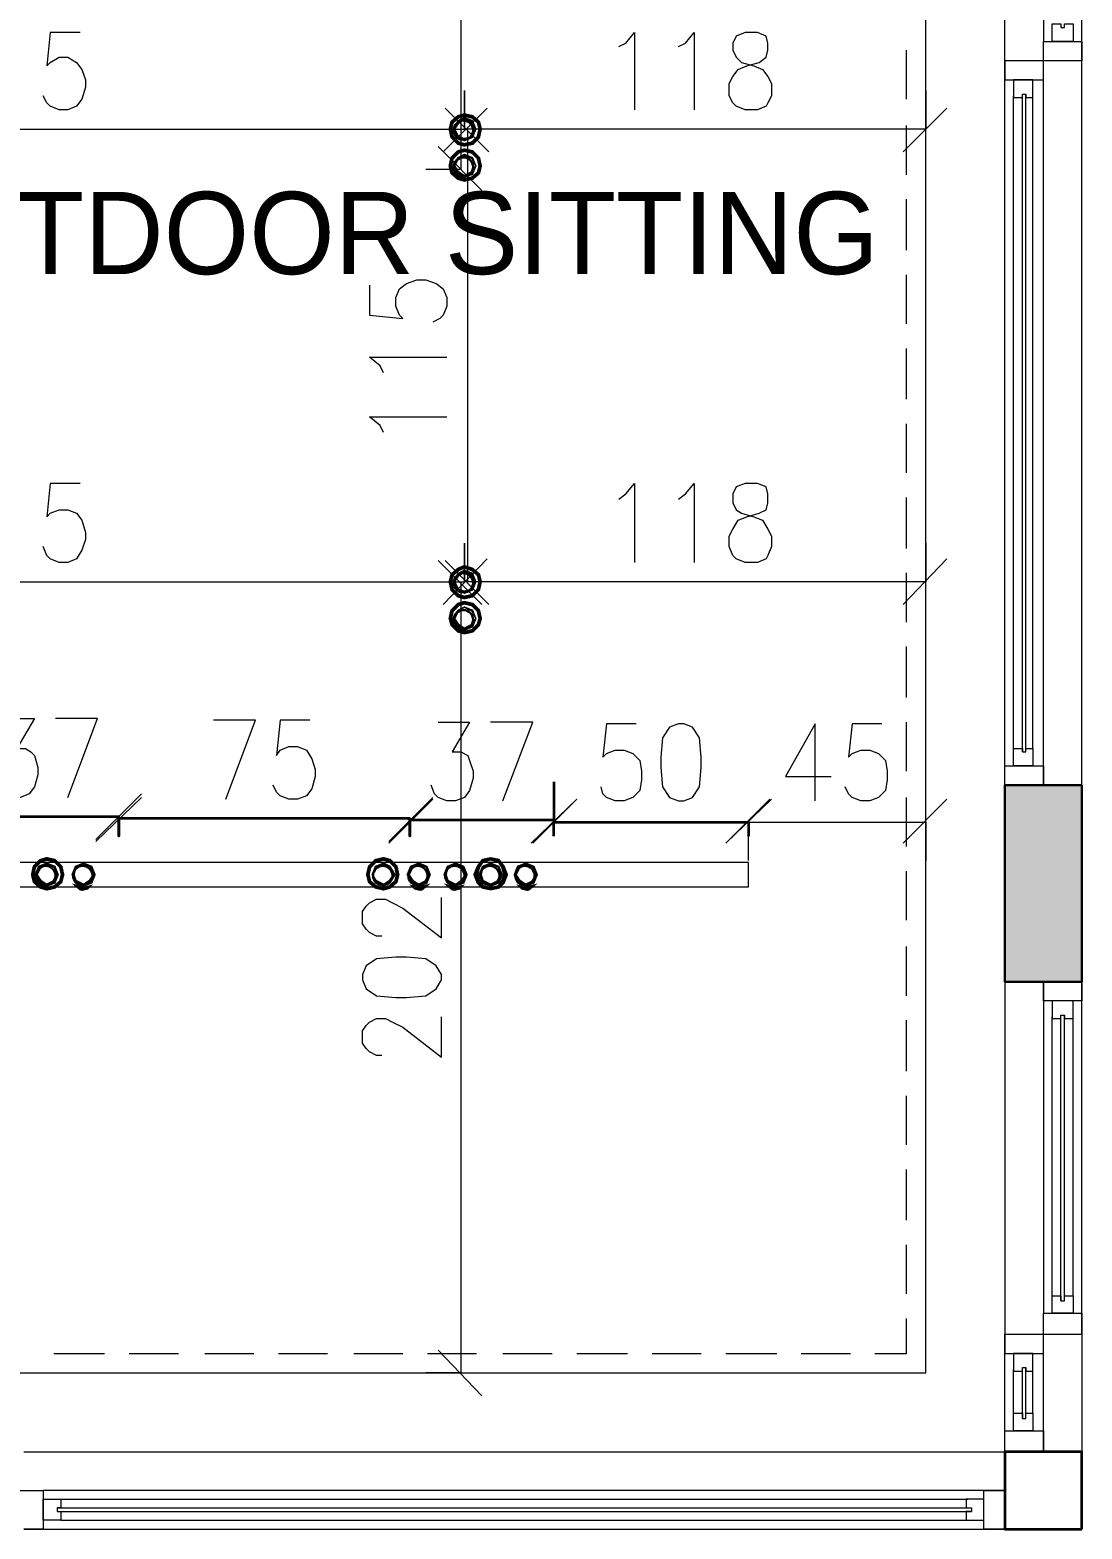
# Model space of a CAD drawing. Header units: millimetres. Extents: x 0 to 18511, y 19 to 17554.
# Drawn here: x 14895 to 17580, y 19 to 3846 of the extents above; entities that cross this region are included whole.
import ezdxf

# ---------------------------------------------------------------- set-up
doc = ezdxf.new("R2010")
doc.units = ezdxf.units.MM
for name, color, linetype in [('PDF_A-COLUMN', 7, 'Continuous'), ('PDF_A-DIM-INT', 7, 'Continuous'), ('PDF_A-Wall', 7, 'Continuous'), ('PDF_c-ceiling', 7, 'Continuous'), ('PDF_DIM', 7, 'Continuous'), ('PDF_magnetic light', 7, 'Continuous'), ('PDF_WA LL', 7, 'Continuous'), ('PDF_文字', 7, 'Continuous')]:
    doc.layers.add(name, color=color, linetype=linetype)
for name, color, linetype, true_color in [('PDF_A-COLUMN_HATCH', 8, 'Continuous', 0x767676), ('PDF_A-GLAZING', 151, 'Continuous', 0x7fbfff), ('PDF_A-LIGHTING', 133, 'Continuous', 0x6edddd), ('PDF_celing doted', 30, 'Continuous', 0xff7f00)]:
    doc.layers.add(name, color=color, linetype=linetype, true_color=true_color)
doc.styles.add('PDF Century Gothic', font='GOTHIC.TTF')

msp = doc.modelspace()

# ---------------------------------------------------------------- linework, layer by layer
at = {"layer": 'PDF_A-COLUMN', "lineweight": 30}
msp.add_lwpolyline([(17579.6, 1918), (17382.6, 1918), (17382.6, 1416.5), (17579.6, 1416.5)], close=True, dxfattribs=at)
msp.add_lwpolyline([(17579.6, 1918), (17382.6, 1918), (17382.6, 1416.5), (17579.6, 1416.5)], close=True, dxfattribs=at)
at = {"layer": 'PDF_A-COLUMN_HATCH', "transparency": 33554559}
for points in [[(17579.6, 1918), (17382.6, 1918), (17579.6, 1416.5)], [(17382.6, 1918), (17579.6, 1416.5), (17382.6, 1416.5)]]:
    msp.add_solid(points, dxfattribs=at)
at = {"layer": 'PDF_A-DIM-INT', "lineweight": 20}
for points in [[(16061.7, 3646.4), (15949.7, 3534.4)], [(16061.7, 2495.6), (15949.7, 2379.2)]]:
    msp.add_lwpolyline(points, close=True, dxfattribs=at)
for points in [[(16066.2, 3534.4), (15954.2, 3646.4)], [(17122.9, 3534.4), (17234.9, 3646.4)], [(15936.3, 3547.9), (16048.3, 3435.9)], [(16048.3, 2379.2), (15936.3, 2491.1)], [(15954.2, 2491.1), (16066.2, 2379.2)], [(17122.9, 2379.2), (17234.9, 2495.6)], [(15063.2, 1779.2), (15179.6, 1895.6)], [(15179.6, 1886.6), (15063.2, 1774.7)], [(15810.9, 1774.7), (15922.9, 1886.6)], [(15922.9, 1882.2), (15810.9, 1770.2)], [(16178.1, 1770.2), (16290.1, 1882.2), (16173.6, 1770.2)], [(16782.6, 1882.2), (16670.7, 1770.2), (16787.1, 1882.2)], [(17122.9, 1770.2), (17234.9, 1882.2)], [(15936.3, 476.1), (16048.3, 359.7)]]:
    msp.add_lwpolyline(points, dxfattribs=at)
at = {"layer": 'PDF_A-GLAZING', "lineweight": 0}
for points in [[(17382.6, 1918), (17382.6, 1967.2), (17481.1, 1967.2), (17481.1, 1918), (17481.1, 1967.2), (17481.1, 3718), (17481.1, 3767.3), (17481.1, 3816.5), (17579.6, 3816.5), (17579.6, 3767.3), (17579.6, 3816.5), (17579.6, 5567.3), (17579.6, 5616.6), (17579.6, 5567.3), (17481.1, 5567.3), (17481.1, 5616.6), (17481.1, 3816.5)], [(17579.6, 1918), (17579.6, 3767.3), (17382.6, 3767.3), (17382.6, 5616.6)], [(17382.6, 1967.2), (17382.6, 3767.3), (17382.6, 3718), (17481.1, 3718), (17481.1, 3767.3)], [(17405, 2012), (17405, 3677.7)], [(17427.4, 2003.1), (17427.4, 3682.2)], [(17436.4, 2003.1), (17436.4, 3682.2)], [(17454.3, 2012), (17454.3, 3673.3)], [(14879.6, 216.4), (17382.6, 216.4), (17382.6, 270.2), (17481.1, 270.2), (17481.1, 216.4), (17481.1, 270.2), (17481.1, 467.2), (17481.1, 516.4), (17481.1, 570.2), (17579.6, 570.2), (17579.6, 516.4), (17579.6, 570.2), (17579.6, 1367.2), (17579.6, 1416.5), (17579.6, 1367.2), (17481.1, 1367.2), (17481.1, 1416.5), (17481.1, 570.2)], [(17382.6, 1416.5), (17382.6, 516.4), (17579.6, 516.4), (17579.6, 216.4)], [(17503.5, 615), (17503.5, 1326.9)], [(17525.9, 601.5), (17525.9, 1331.4)], [(17534.9, 601.5), (17534.9, 1331.4)], [(17557.3, 615), (17557.3, 1322.4)], [(17382.6, 270.2), (17382.6, 516.4), (17382.6, 467.2), (17481.1, 467.2), (17481.1, 516.4)], [(17405, 314.9), (17405, 426.9)], [(17427.4, 301.5), (17427.4, 431.4)], [(17436.4, 301.5), (17436.4, 431.4)], [(17454.3, 314.9), (17454.3, 422.4)], [(12381, 216.4), (12430.2, 216.4), (12430.2, 117.9), (12381, 117.9), (12430.2, 117.9), (14830.3, 117.9), (14879.6, 117.9), (14928.8, 117.9), (14928.8, 19.4), (14879.6, 19.4), (14928.8, 19.4), (17328.9, 19.4), (17382.6, 19.4), (17328.9, 19.4), (17328.9, 117.9), (17382.6, 117.9), (14928.8, 117.9)], [(14973.6, 95.5), (17288.6, 95.5)], [(14964.6, 73.1), (17297.5, 73.1)], [(14964.6, 64.2), (17297.5, 64.2)], [(14973.6, 41.8), (17284.1, 41.8)]]:
    msp.add_lwpolyline(points, dxfattribs=at)
for points in [[(17503.5, 3816.5), (17503.5, 3861.3), (17525.9, 3861.3), (17525.9, 3852.4), (17534.9, 3852.4), (17534.9, 3861.3), (17557.3, 3861.3), (17557.3, 3816.5)], [(17405, 3718), (17405, 3673.3), (17427.4, 3673.3), (17427.4, 3682.2), (17436.4, 3682.2), (17436.4, 3673.3), (17454.3, 3673.3), (17454.3, 3718)], [(17405, 1967.2), (17405, 2012), (17427.4, 2012), (17427.4, 2003.1), (17436.4, 2003.1), (17436.4, 2012), (17454.3, 2012), (17454.3, 1967.2)], [(17503.5, 1367.2), (17503.5, 1322.4), (17525.9, 1322.4), (17525.9, 1331.4), (17534.9, 1331.4), (17534.9, 1322.4), (17557.3, 1322.4), (17557.3, 1367.2)], [(17503.5, 570.2), (17503.5, 615), (17525.9, 615), (17525.9, 601.5), (17534.9, 601.5), (17534.9, 615), (17557.3, 615), (17557.3, 570.2)], [(17405, 467.2), (17405, 422.4), (17427.4, 422.4), (17427.4, 431.4), (17436.4, 431.4), (17436.4, 422.4), (17454.3, 422.4), (17454.3, 467.2)], [(17405, 270.2), (17405, 314.9), (17427.4, 314.9), (17427.4, 301.5), (17436.4, 301.5), (17436.4, 314.9), (17454.3, 314.9), (17454.3, 270.2)], [(14928.8, 95.5), (14973.6, 95.5), (14973.6, 73.1), (14964.6, 73.1), (14964.6, 64.2), (14973.6, 64.2), (14973.6, 41.8), (14928.8, 41.8)], [(17328.9, 95.5), (17284.1, 95.5), (17284.1, 73.1), (17297.5, 73.1), (17297.5, 64.2), (17284.1, 64.2), (17284.1, 41.8), (17328.9, 41.8)]]:
    msp.add_lwpolyline(points, close=True, dxfattribs=at)
at = {"layer": 'PDF_A-LIGHTING', "lineweight": 0, "const_width": 9.5}
for points in [[(16039.3, 3572.5), (16043.8, 3592.7), (16039.3, 3610.6), (16023.6, 3624), (16003.5, 3628.5), (15987.8, 3624), (15972.1, 3610.6), (15967.7, 3592.7), (15972.1, 3572.5), (15987.8, 3556.8), (16003.5, 3552.4), (16023.6, 3556.8)], [(16039.3, 3480.7), (16043.8, 3498.6), (16039.3, 3518.8), (16023.6, 3534.4), (16003.5, 3538.9), (15987.8, 3534.4), (15972.1, 3518.8), (15967.7, 3498.6), (15972.1, 3480.7), (15987.8, 3467.3), (16003.5, 3462.8), (16023.6, 3467.3)], [(16039.3, 2455.3), (16043.8, 2437.4), (16039.3, 2417.2), (16023.6, 2401.6), (16003.5, 2397.1), (15987.8, 2401.6), (15972.1, 2417.2), (15967.7, 2437.4), (15972.1, 2455.3), (15987.8, 2468.7), (16003.5, 2475.5), (16023.6, 2468.7)], [(16039.3, 2363.5), (16043.8, 2343.4), (16039.3, 2327.7), (16023.6, 2312), (16003.5, 2307.5), (15987.8, 2312), (15972.1, 2327.7), (15967.7, 2343.4), (15972.1, 2363.5), (15987.8, 2379.2), (16003.5, 2383.7), (16023.6, 2379.2)], [(14922.1, 1658.3), (14937.8, 1653.8), (14957.9, 1658.3), (14973.6, 1671.7), (14978.1, 1689.6), (14973.6, 1709.8), (14957.9, 1725.4), (14937.8, 1729.9), (14922.1, 1725.4), (14906.4, 1709.8), (14902, 1689.6), (14906.4, 1671.7)], [(15777.4, 1658.3), (15797.5, 1653.8), (15813.2, 1658.3), (15828.8, 1671.7), (15833.3, 1689.6), (15828.8, 1709.8), (15813.2, 1725.4), (15797.5, 1729.9), (15777.4, 1725.4), (15761.7, 1709.8), (15757.2, 1689.6), (15761.7, 1671.7)]]:
    msp.add_lwpolyline(points, close=True, dxfattribs=at)
at = {"layer": 'PDF_A-LIGHTING', "lineweight": 0}
for points in [[(15011.7, 1658.3, 12.7, 12.7, 0), (15031.8, 1653.8, 9.5, 9.5, 0), (15049.7, 1658.3, 0, 0, 0), (15063.2, 1671.7, 0, 0, 0), (15067.6, 1689.6, 0, 0, 0), (15063.2, 1709.8, 0, 0, 0), (15049.7, 1725.4, 0, 0, 0), (15031.8, 1729.9, 0, 0, 0), (15011.7, 1725.4, 0, 0, 0), (14996, 1709.8, 0, 0, 0), (14991.5, 1689.6, 0, 0, 0), (14996, 1671.7, 0, 0, 0)], [(15869.1, 1658.3, 9.5, 9.5, 0), (15887.1, 1653.8, 12.7, 12.7, 0), (15907.2, 1658.3, 0, 0, 0), (15922.9, 1671.7, 0, 0, 0), (15927.4, 1689.6, 0, 0, 0), (15922.9, 1709.8, 0, 0, 0), (15907.2, 1725.4, 0, 0, 0), (15887.1, 1729.9, 0, 0, 0), (15869.1, 1725.4, 0, 0, 0), (15855.7, 1709.8, 0, 0, 0), (15849, 1689.6, 0, 0, 0), (15855.7, 1671.7, 0, 0, 0)], [(15960.9, 1658.3, 12.7, 12.7, 0), (15981.1, 1653.8, 9.5, 9.5, 0), (15999, 1658.3, 0, 0, 0), (16012.4, 1671.7, 0, 0, 0), (16016.9, 1689.6, 0, 0, 0), (16012.4, 1709.8, 0, 0, 0), (15999, 1725.4, 0, 0, 0), (15981.1, 1729.9, 0, 0, 0), (15960.9, 1725.4, 0, 0, 0), (15945.3, 1709.8, 0, 0, 0), (15940.8, 1689.6, 0, 0, 0), (15945.3, 1671.7, 0, 0, 0)], [(16142.3, 1658.3, 9.5, 9.5, 0), (16160.2, 1653.8, 12.7, 12.7, 0), (16180.3, 1658.3, 0, 0, 0), (16196, 1671.7, 0, 0, 0), (16200.5, 1689.6, 0, 0, 0), (16196, 1709.8, 0, 0, 0), (16180.3, 1725.4, 0, 0, 0), (16160.2, 1729.9, 0, 0, 0), (16142.3, 1725.4, 0, 0, 0), (16128.9, 1709.8, 0, 0, 0), (16124.4, 1689.6, 0, 0, 0), (16128.9, 1671.7, 0, 0, 0)]]:
    msp.add_lwpolyline(points, format="xyseb", close=True, dxfattribs=at)
at = {"layer": 'PDF_A-LIGHTING', "lineweight": 30}
for centre in [(16001.1, 3589.8), (16001.1, 3495.8), (16001.1, 2434.5), (16001.1, 2340.5), (14935.5, 1687.4), (15029.6, 1687.4), (15795.3, 1687.4), (15884.8, 1687.4), (15978.9, 1687.4), (16068.4, 1687.4), (16158, 1687.4)]:
    msp.add_circle(centre, 24.6, dxfattribs=at)
at = {"layer": 'PDF_A-LIGHTING', "transparency": 33554559}
for points in [[(15985.6, 3615), (15990, 3606.1), (15972.1, 3592.7)], [(15990, 3606.1), (15972.1, 3592.7), (15981.1, 3592.7)], [(16003.5, 3624), (16003.5, 3615), (15985.6, 3615)], [(16003.5, 3615), (15985.6, 3615), (15990, 3606.1)], [(16025.9, 3615), (16021.4, 3606.1), (16003.5, 3624)], [(16021.4, 3606.1), (16003.5, 3624), (16003.5, 3615)], [(16030.3, 3592.7), (16025.9, 3615), (16021.4, 3606.1)], [(16034.8, 3592.7), (16030.3, 3592.7), (16025.9, 3615)], [(15972.1, 3592.7), (15981.1, 3592.7), (15985.6, 3570.3)], [(15981.1, 3592.7), (15985.6, 3570.3), (15990, 3574.7)], [(15985.6, 3570.3), (15990, 3574.7), (16003.5, 3561.3)], [(15990, 3574.7), (16003.5, 3561.3), (16003.5, 3570.3)], [(16003.5, 3570.3), (16025.9, 3570.3), (16021.4, 3574.7)], [(16003.5, 3561.3), (16003.5, 3570.3), (16025.9, 3570.3)], [(16025.9, 3570.3), (16021.4, 3574.7), (16034.8, 3592.7)], [(16021.4, 3574.7), (16034.8, 3592.7), (16030.3, 3592.7)], [(15985.6, 3521), (15990, 3516.5), (15972.1, 3498.6)], [(16003.5, 3530), (16003.5, 3521), (15985.6, 3521)], [(16003.5, 3521), (15985.6, 3521), (15990, 3516.5)], [(16025.9, 3521), (16021.4, 3516.5), (16003.5, 3530)], [(16021.4, 3516.5), (16003.5, 3530), (16003.5, 3521)], [(16030.3, 3498.6), (16025.9, 3521), (16021.4, 3516.5)], [(16034.8, 3498.6), (16030.3, 3498.6), (16025.9, 3521)], [(15990, 3516.5), (15972.1, 3498.6), (15981.1, 3498.6)], [(15972.1, 3498.6), (15981.1, 3498.6), (15985.6, 3476.2)], [(15981.1, 3498.6), (15985.6, 3476.2), (15990, 3485.2)], [(15985.6, 3476.2), (15990, 3485.2), (16003.5, 3467.3)], [(15990, 3485.2), (16003.5, 3467.3), (16003.5, 3476.2)], [(16003.5, 3476.2), (16025.9, 3476.2), (16021.4, 3485.2)], [(16025.9, 3476.2), (16021.4, 3485.2), (16034.8, 3498.6)], [(16021.4, 3485.2), (16034.8, 3498.6), (16030.3, 3498.6)], [(16003.5, 3467.3), (16003.5, 3476.2), (16025.9, 3476.2)], [(15972.1, 2437.4), (15981.1, 2437.4), (15985.6, 2459.8)], [(15981.1, 2437.4), (15985.6, 2459.8), (15990, 2450.8)], [(15985.6, 2459.8), (15990, 2450.8), (16003.5, 2468.7)], [(15990, 2450.8), (16003.5, 2468.7), (16003.5, 2459.8)], [(16003.5, 2468.7), (16003.5, 2459.8), (16025.9, 2459.8)], [(16003.5, 2459.8), (16025.9, 2459.8), (16021.4, 2450.8)], [(16025.9, 2459.8), (16021.4, 2450.8), (16034.8, 2437.4)], [(16021.4, 2450.8), (16034.8, 2437.4), (16030.3, 2437.4)], [(15985.6, 2415), (15990, 2419.5), (15972.1, 2437.4)], [(15990, 2419.5), (15972.1, 2437.4), (15981.1, 2437.4)], [(16003.5, 2415), (15985.6, 2415), (15990, 2419.5)], [(16003.5, 2406.1), (16003.5, 2415), (15985.6, 2415)], [(16025.9, 2415), (16021.4, 2419.5), (16003.5, 2406.1)], [(16021.4, 2419.5), (16003.5, 2406.1), (16003.5, 2415)], [(16030.3, 2437.4), (16025.9, 2415), (16021.4, 2419.5)], [(16034.8, 2437.4), (16030.3, 2437.4), (16025.9, 2415)], [(15985.6, 2365.8), (15990, 2361.3), (16003.5, 2374.7)], [(15990, 2361.3), (16003.5, 2374.7), (16003.5, 2370.2)], [(16003.5, 2374.7), (16003.5, 2370.2), (16025.9, 2365.8)], [(15972.1, 2343.4), (15981.1, 2343.4), (15985.6, 2365.8)], [(15985.6, 2321), (15990, 2329.9), (15972.1, 2343.4)], [(15990, 2329.9), (15972.1, 2343.4), (15981.1, 2343.4)], [(15981.1, 2343.4), (15985.6, 2365.8), (15990, 2361.3)], [(16003.5, 2370.2), (16025.9, 2365.8), (16021.4, 2361.3)], [(16025.9, 2365.8), (16021.4, 2361.3), (16034.8, 2343.4)], [(16021.4, 2361.3), (16034.8, 2343.4), (16030.3, 2343.4)], [(16030.3, 2343.4), (16025.9, 2321), (16021.4, 2329.9)], [(16034.8, 2343.4), (16030.3, 2343.4), (16025.9, 2321)], [(16003.5, 2321), (15985.6, 2321), (15990, 2329.9)], [(16003.5, 2312), (16003.5, 2321), (15985.6, 2321)], [(16025.9, 2321), (16021.4, 2329.9), (16003.5, 2312)], [(16021.4, 2329.9), (16003.5, 2312), (16003.5, 2321)], [(16048.3, 1729.9), (16052.7, 1721), (16034.8, 1712)], [(16070.6, 1734.4), (16070.6, 1725.4), (16048.3, 1729.9)], [(16070.6, 1725.4), (16048.3, 1729.9), (16052.7, 1721)], [(16093, 1729.9), (16088.6, 1721), (16070.6, 1734.4)], [(16088.6, 1721), (16070.6, 1734.4), (16070.6, 1725.4)], [(16097.5, 1707.5), (16093, 1729.9), (16088.6, 1721)], [(16106.5, 1712), (16097.5, 1707.5), (16093, 1729.9)], [(14915.4, 1712), (14924.3, 1707.5), (14906.4, 1689.6)], [(14924.3, 1707.5), (14906.4, 1689.6), (14915.4, 1689.6)], [(14906.4, 1689.6), (14915.4, 1689.6), (14915.4, 1667.2)], [(14937.8, 1721), (14937.8, 1712), (14915.4, 1712)], [(14937.8, 1712), (14915.4, 1712), (14924.3, 1707.5)], [(14915.4, 1689.6), (14915.4, 1667.2), (14924.3, 1676.2)], [(14960.2, 1712), (14955.7, 1707.5), (14937.8, 1721)], [(14955.7, 1707.5), (14937.8, 1721), (14937.8, 1712)], [(14960.2, 1689.6), (14960.2, 1712), (14955.7, 1707.5)], [(14960.2, 1667.2), (14955.7, 1676.2), (14969.1, 1689.6)], [(14955.7, 1676.2), (14969.1, 1689.6), (14960.2, 1689.6)], [(14969.1, 1689.6), (14960.2, 1689.6), (14960.2, 1712)], [(15009.4, 1712), (15013.9, 1707.5), (15000.5, 1689.6)], [(15013.9, 1707.5), (15000.5, 1689.6), (15009.4, 1689.6)], [(15000.5, 1689.6), (15009.4, 1689.6), (15009.4, 1667.2)], [(15031.8, 1721), (15031.8, 1712), (15009.4, 1712)], [(15031.8, 1712), (15009.4, 1712), (15013.9, 1707.5)], [(15009.4, 1689.6), (15009.4, 1667.2), (15013.9, 1676.2)], [(15054.2, 1712), (15045.2, 1707.5), (15031.8, 1721)], [(15045.2, 1707.5), (15031.8, 1721), (15031.8, 1712)], [(15054.2, 1689.6), (15054.2, 1712), (15045.2, 1707.5)], [(15054.2, 1667.2), (15045.2, 1676.2), (15063.2, 1689.6)], [(15045.2, 1676.2), (15063.2, 1689.6), (15054.2, 1689.6)], [(15063.2, 1689.6), (15054.2, 1689.6), (15054.2, 1712)], [(15775.1, 1712), (15779.6, 1707.5), (15766.2, 1689.6)], [(15779.6, 1707.5), (15766.2, 1689.6), (15770.6, 1689.6)], [(15766.2, 1689.6), (15770.6, 1689.6), (15775.1, 1667.2)], [(15770.6, 1689.6), (15775.1, 1667.2), (15779.6, 1676.2)], [(15797.5, 1721), (15797.5, 1712), (15775.1, 1712)], [(15797.5, 1712), (15775.1, 1712), (15779.6, 1707.5)], [(15815.4, 1712), (15810.9, 1707.5), (15797.5, 1721)], [(15810.9, 1707.5), (15797.5, 1721), (15797.5, 1712)], [(15819.9, 1689.6), (15815.4, 1712), (15810.9, 1707.5)], [(15815.4, 1667.2), (15810.9, 1676.2), (15828.8, 1689.6)], [(15810.9, 1676.2), (15828.8, 1689.6), (15819.9, 1689.6)], [(15828.8, 1689.6), (15819.9, 1689.6), (15815.4, 1712)], [(15864.7, 1712), (15873.6, 1707.5), (15855.7, 1689.6)], [(15873.6, 1707.5), (15855.7, 1689.6), (15864.7, 1689.6)], [(15855.7, 1689.6), (15864.7, 1689.6), (15864.7, 1667.2)], [(15887.1, 1721), (15887.1, 1712), (15864.7, 1712)], [(15887.1, 1712), (15864.7, 1712), (15873.6, 1707.5)], [(15864.7, 1689.6), (15864.7, 1667.2), (15873.6, 1676.2)], [(15909.4, 1712), (15905, 1707.5), (15887.1, 1721)], [(15905, 1707.5), (15887.1, 1721), (15887.1, 1712)], [(15909.4, 1689.6), (15909.4, 1712), (15905, 1707.5)], [(15909.4, 1667.2), (15905, 1676.2), (15918.4, 1689.6)], [(15905, 1676.2), (15918.4, 1689.6), (15909.4, 1689.6)], [(15918.4, 1689.6), (15909.4, 1689.6), (15909.4, 1712)], [(15958.7, 1712), (15963.2, 1707.5), (15949.7, 1689.6)], [(15963.2, 1707.5), (15949.7, 1689.6), (15958.7, 1689.6)], [(15949.7, 1689.6), (15958.7, 1689.6), (15958.7, 1667.2)], [(15981.1, 1721), (15981.1, 1712), (15958.7, 1712)], [(15981.1, 1712), (15958.7, 1712), (15963.2, 1707.5)], [(15958.7, 1689.6), (15958.7, 1667.2), (15963.2, 1676.2)], [(16003.5, 1712), (15994.5, 1707.5), (15981.1, 1721)], [(15994.5, 1707.5), (15981.1, 1721), (15981.1, 1712)], [(16003.5, 1689.6), (16003.5, 1712), (15994.5, 1707.5)], [(16003.5, 1667.2), (15994.5, 1676.2), (16012.4, 1689.6)], [(15994.5, 1676.2), (16012.4, 1689.6), (16003.5, 1689.6)], [(16012.4, 1689.6), (16003.5, 1689.6), (16003.5, 1712)], [(16034.8, 1712), (16043.8, 1707.5), (16025.9, 1689.6)], [(16043.8, 1707.5), (16025.9, 1689.6), (16039.3, 1689.6)], [(16025.9, 1689.6), (16039.3, 1689.6), (16034.8, 1667.2)], [(16052.7, 1721), (16034.8, 1712), (16043.8, 1707.5)], [(16039.3, 1689.6), (16034.8, 1667.2), (16043.8, 1676.2)], [(16048.3, 1712), (16052.7, 1707.5), (16039.3, 1689.6)], [(16052.7, 1707.5), (16039.3, 1689.6), (16048.3, 1689.6)], [(16039.3, 1689.6), (16048.3, 1689.6), (16048.3, 1667.2)], [(16070.6, 1721), (16070.6, 1712), (16048.3, 1712)], [(16070.6, 1712), (16048.3, 1712), (16052.7, 1707.5)], [(16048.3, 1689.6), (16048.3, 1667.2), (16052.7, 1676.2)], [(16093, 1712), (16088.6, 1707.5), (16070.6, 1721)], [(16088.6, 1707.5), (16070.6, 1721), (16070.6, 1712)], [(16093, 1689.6), (16093, 1712), (16088.6, 1707.5)], [(16093, 1667.2), (16088.6, 1676.2), (16102, 1689.6)], [(16088.6, 1676.2), (16102, 1689.6), (16093, 1689.6)], [(16102, 1689.6), (16093, 1689.6), (16093, 1712)], [(16102, 1689.6), (16106.5, 1712), (16097.5, 1707.5)], [(16106.5, 1667.2), (16097.5, 1676.2), (16115.4, 1689.6)], [(16097.5, 1676.2), (16115.4, 1689.6), (16102, 1689.6)], [(16115.4, 1689.6), (16102, 1689.6), (16106.5, 1712)], [(16137.8, 1712), (16146.8, 1707.5), (16128.9, 1689.6)], [(16146.8, 1707.5), (16128.9, 1689.6), (16137.8, 1689.6)], [(16128.9, 1689.6), (16137.8, 1689.6), (16137.8, 1667.2)], [(16160.2, 1721), (16160.2, 1712), (16137.8, 1712)], [(16160.2, 1712), (16137.8, 1712), (16146.8, 1707.5)], [(16137.8, 1689.6), (16137.8, 1667.2), (16146.8, 1676.2)], [(16182.6, 1712), (16178.1, 1707.5), (16160.2, 1721)], [(16178.1, 1707.5), (16160.2, 1721), (16160.2, 1712)], [(16182.6, 1689.6), (16182.6, 1712), (16178.1, 1707.5)], [(16182.6, 1667.2), (16178.1, 1676.2), (16191.5, 1689.6)], [(16178.1, 1676.2), (16191.5, 1689.6), (16182.6, 1689.6)], [(16191.5, 1689.6), (16182.6, 1689.6), (16182.6, 1712)], [(14915.4, 1667.2), (14924.3, 1676.2), (14937.8, 1658.3)], [(14924.3, 1676.2), (14937.8, 1658.3), (14937.8, 1667.2)], [(14937.8, 1667.2), (14960.2, 1667.2), (14955.7, 1676.2)], [(14937.8, 1658.3), (14937.8, 1667.2), (14960.2, 1667.2)], [(15009.4, 1667.2), (15013.9, 1676.2), (15031.8, 1658.3)], [(15013.9, 1676.2), (15031.8, 1658.3), (15031.8, 1667.2)], [(15031.8, 1667.2), (15054.2, 1667.2), (15045.2, 1676.2)], [(15031.8, 1658.3), (15031.8, 1667.2), (15054.2, 1667.2)], [(15775.1, 1667.2), (15779.6, 1676.2), (15797.5, 1658.3)], [(15779.6, 1676.2), (15797.5, 1658.3), (15797.5, 1667.2)], [(15797.5, 1667.2), (15815.4, 1667.2), (15810.9, 1676.2)], [(15797.5, 1658.3), (15797.5, 1667.2), (15815.4, 1667.2)], [(15864.7, 1667.2), (15873.6, 1676.2), (15887.1, 1658.3)], [(15873.6, 1676.2), (15887.1, 1658.3), (15887.1, 1667.2)], [(15887.1, 1667.2), (15909.4, 1667.2), (15905, 1676.2)], [(15887.1, 1658.3), (15887.1, 1667.2), (15909.4, 1667.2)], [(15958.7, 1667.2), (15963.2, 1676.2), (15981.1, 1658.3)], [(15963.2, 1676.2), (15981.1, 1658.3), (15981.1, 1667.2)], [(15981.1, 1667.2), (16003.5, 1667.2), (15994.5, 1676.2)], [(15981.1, 1658.3), (15981.1, 1667.2), (16003.5, 1667.2)], [(16034.8, 1667.2), (16043.8, 1676.2), (16048.3, 1653.8)], [(16043.8, 1676.2), (16048.3, 1653.8), (16052.7, 1662.7)], [(16048.3, 1667.2), (16052.7, 1676.2), (16070.6, 1658.3)], [(16048.3, 1653.8), (16052.7, 1662.7), (16070.6, 1649.3)], [(16052.7, 1676.2), (16070.6, 1658.3), (16070.6, 1667.2)], [(16052.7, 1662.7), (16070.6, 1649.3), (16070.6, 1658.3)], [(16070.6, 1667.2), (16093, 1667.2), (16088.6, 1676.2)], [(16070.6, 1658.3), (16070.6, 1667.2), (16093, 1667.2)], [(16070.6, 1658.3), (16093, 1653.8), (16088.6, 1662.7)], [(16070.6, 1649.3), (16070.6, 1658.3), (16093, 1653.8)], [(16088.6, 1662.7), (16106.5, 1667.2), (16097.5, 1676.2)], [(16093, 1653.8), (16088.6, 1662.7), (16106.5, 1667.2)], [(16137.8, 1667.2), (16146.8, 1676.2), (16160.2, 1658.3)], [(16146.8, 1676.2), (16160.2, 1658.3), (16160.2, 1667.2)], [(16160.2, 1667.2), (16182.6, 1667.2), (16178.1, 1676.2)], [(16160.2, 1658.3), (16160.2, 1667.2), (16182.6, 1667.2)]]:
    msp.add_solid(points, dxfattribs=at)
at = {"layer": 'PDF_A-Wall', "lineweight": 35}
msp.add_lwpolyline([(17579.6, 19.4), (17579.6, 216.4), (17382.6, 216.4), (17382.6, 19.4)], close=True, dxfattribs=at)
at = {"layer": 'PDF_c-ceiling', "lineweight": 0}
msp.add_lwpolyline([(12479.5, 417.9), (17181.1, 417.9), (17181.1, 5518.1), (12479.5, 5518.1)], close=True, dxfattribs=at)
at = {"layer": 'PDF_celing doted', "lineweight": 20}
for points in [[(17131.9, 3668.8), (17131.9, 3794.2)], [(17131.9, 3476.2), (17131.9, 3601.6)], [(17131.9, 3283.7), (17131.9, 3413.5)], [(17131.9, 3095.6), (17131.9, 3221)], [(17131.9, 2903.1), (17131.9, 3032.9)], [(17131.9, 2715), (17131.9, 2840.4)], [(17131.9, 2522.5), (17131.9, 2652.3)], [(17131.9, 2334.4), (17131.9, 2459.8)], [(17131.9, 2141.9), (17131.9, 2271.7)], [(17131.9, 1953.8), (17131.9, 2079.2)], [(17131.9, 1761.3), (17131.9, 1886.6)], [(17131.9, 1573.2), (17131.9, 1698.6)], [(17131.9, 1380.7), (17131.9, 1506)], [(17131.9, 1188.1), (17131.9, 1318)], [(17131.9, 1000), (17131.9, 1125.4)], [(17131.9, 807.5), (17131.9, 937.4)], [(17131.9, 619.4), (17131.9, 744.8)], [(17051.3, 467.2), (17131.9, 467.2), (17131.9, 556.7)], [(14955.7, 467.2), (15085.5, 467.2)], [(15148.2, 467.2), (15273.6, 467.2)], [(15340.8, 467.2), (15466.1, 467.2)], [(15528.8, 467.2), (15654.2, 467.2)], [(15721.4, 467.2), (15846.8, 467.2)], [(15909.4, 467.2), (16034.8, 467.2)], [(16102, 467.2), (16227.4, 467.2)], [(16290.1, 467.2), (16419.9, 467.2)], [(16482.6, 467.2), (16608, 467.2)], [(16670.7, 467.2), (16800.5, 467.2)], [(16863.2, 467.2), (16988.6, 467.2)]]:
    msp.add_lwpolyline(points, dxfattribs=at)
at = {"layer": 'PDF_DIM', "lineweight": 0}
for points in [[(15905, 5509.1), (15994.5, 5509.1), (15994.5, 3489.7), (15905, 3489.7)], [(13657.1, 3691.2), (13657.1, 3592.7), (16003.5, 3592.7)], [(17181.1, 3691.2), (17181.1, 3592.7), (16008, 3592.7)], [(16106.5, 3592.7), (16012.4, 3592.7)], [(16106.5, 2437.4), (16012.4, 2437.4), (16012.4, 3588.2)], [(13657.1, 2535.9), (13657.1, 2437.4), (16003.5, 2437.4)], [(17181.1, 2535.9), (17181.1, 2437.4), (16008, 2437.4)], [(15905, 2437.4), (15994.5, 2437.4), (15994.5, 417.9), (15905, 417.9)], [(16728.9, 1725.4), (16728.9, 1823.9), (17181.1, 1823.9), (17181.1, 1725.4)]]:
    msp.add_lwpolyline(points, dxfattribs=at)
at = {"layer": 'PDF_DIM', "lineweight": 9}
for points in [[(15022.9, 3838.9), (14946.7, 3838.9), (14937.8, 3753.9), (14946.7, 3762.8), (14969.1, 3776.2), (14991.5, 3776.2), (15013.9, 3762.8), (15027.3, 3744.9), (15036.3, 3718), (15036.3, 3700.1), (15027.3, 3668.8), (15013.9, 3650.9), (14991.5, 3641.9), (14969.1, 3641.9), (14946.7, 3650.9), (14937.8, 3659.8), (14928.8, 3677.7)], [(16397.5, 3803.1), (16415.4, 3812.1), (16437.8, 3838.9), (16437.8, 3641.9)], [(16549.8, 3803.1), (16567.7, 3812.1), (16590.1, 3838.9), (16590.1, 3641.9)], [(15761.7, 3194.1), (15761.7, 3118), (15846.8, 3109.1), (15837.8, 3118), (15828.8, 3140.4), (15828.8, 3162.8), (15837.8, 3185.2), (15855.7, 3198.6), (15882.6, 3207.6), (15905, 3207.6), (15931.8, 3198.6), (15949.7, 3185.2), (15958.7, 3162.8), (15958.7, 3140.4), (15949.7, 3118), (15940.8, 3109.1), (15922.9, 3100.1)], [(15797.5, 2970.3), (15788.5, 2988.2), (15761.7, 3010.6), (15958.7, 3010.6)], [(15797.5, 2818), (15788.5, 2835.9), (15761.7, 2858.3), (15958.7, 2858.3)], [(15022.9, 2688.2), (14946.7, 2688.2), (14937.8, 2603.1), (14946.7, 2612), (14969.1, 2621), (14991.5, 2621), (15013.9, 2612), (15027.3, 2594.1), (15036.3, 2562.8), (15036.3, 2544.9), (15027.3, 2518), (15013.9, 2495.6), (14991.5, 2486.7), (14969.1, 2486.7), (14946.7, 2495.6), (14937.8, 2504.6), (14928.8, 2527)], [(16397.5, 2647.9), (16415.4, 2661.3), (16437.8, 2688.2), (16437.8, 2486.7)], [(16549.8, 2647.9), (16567.7, 2661.3), (16590.1, 2688.2), (16590.1, 2486.7)], [(16899, 1877.7), (16899, 2074.7), (16822.9, 1940.4), (16939.3, 1940.4)], [(17069.2, 2074.7), (16993.1, 2074.7), (16984.1, 1989.6), (16993.1, 1998.6), (17015.4, 2007.5), (17037.8, 2007.5), (17060.2, 1998.6), (17078.1, 1980.7), (17082.6, 1953.8), (17082.6, 1931.4), (17078.1, 1904.5), (17060.2, 1886.6), (17037.8, 1877.7), (17015.4, 1877.7), (16993.1, 1886.6), (16984.1, 1895.6), (16975.1, 1913.5)], [(15793, 1532.9), (15779.6, 1532.9), (15761.7, 1541.8), (15752.7, 1550.8), (15743.8, 1564.2), (15743.8, 1595.6), (15752.7, 1609), (15761.7, 1618), (15779.6, 1626.9), (15802, 1626.9), (15819.9, 1618), (15846.8, 1604.5), (15945.3, 1528.4), (15945.3, 1631.4)], [(15793, 1228.4), (15779.6, 1228.4), (15761.7, 1237.4), (15752.7, 1246.3), (15743.8, 1259.8), (15743.8, 1291.1), (15752.7, 1304.5), (15761.7, 1313.5), (15779.6, 1322.4), (15802, 1322.4), (15819.9, 1313.5), (15846.8, 1300.1), (15945.3, 1223.9), (15945.3, 1326.9)]]:
    msp.add_lwpolyline(points, dxfattribs=at)
for points in [[(16719.9, 3838.9), (16697.5, 3830), (16688.6, 3812.1), (16688.6, 3794.2), (16697.5, 3776.2), (16711, 3762.8), (16742.3, 3753.9), (16764.7, 3744.9), (16778.1, 3727), (16787.1, 3709.1), (16787.1, 3677.7), (16778.1, 3659.8), (16773.7, 3650.9), (16751.3, 3641.9), (16719.9, 3641.9), (16697.5, 3650.9), (16688.6, 3659.8), (16679.6, 3677.7), (16679.6, 3709.1), (16688.6, 3727), (16702, 3744.9), (16724.4, 3753.9), (16755.7, 3762.8), (16773.7, 3776.2), (16778.1, 3794.2), (16778.1, 3812.1), (16773.7, 3830), (16751.3, 3838.9)], [(16719.9, 2688.2), (16697.5, 2679.2), (16688.6, 2661.3), (16688.6, 2638.9), (16697.5, 2621), (16711, 2612), (16742.3, 2603.1), (16764.7, 2594.1), (16778.1, 2571.7), (16787.1, 2553.8), (16787.1, 2527), (16778.1, 2504.6), (16773.7, 2495.6), (16751.3, 2486.7), (16719.9, 2486.7), (16697.5, 2495.6), (16688.6, 2504.6), (16679.6, 2527), (16679.6, 2553.8), (16688.6, 2571.7), (16702, 2594.1), (16724.4, 2603.1), (16755.7, 2612), (16773.7, 2621), (16778.1, 2638.9), (16778.1, 2661.3), (16773.7, 2679.2), (16751.3, 2688.2)], [(15743.8, 1420.9), (15752.7, 1398.6), (15779.6, 1380.7), (15828.8, 1376.2), (15855.7, 1376.2), (15905, 1380.7), (15931.8, 1398.6), (15945.3, 1420.9), (15945.3, 1434.4), (15931.8, 1456.8), (15905, 1474.7), (15855.7, 1479.2), (15828.8, 1479.2), (15779.6, 1474.7), (15752.7, 1456.8), (15743.8, 1434.4)]]:
    msp.add_lwpolyline(points, close=True, dxfattribs=at)
at = {"layer": 'PDF_DIM', "lineweight": 0}
for points in [[(16003.5, 3592.7), (16003.5, 3691.2)], [(16003.5, 2437.4), (16003.5, 2535.9)]]:
    msp.add_lwpolyline(points, close=True, dxfattribs=at)
at = {"layer": 'PDF_magnetic light', "lineweight": 0}
msp.add_lwpolyline([(16728.9, 1721), (12936.2, 1721), (12936.2, 1658.3), (16728.9, 1658.3)], close=True, dxfattribs=at)
at = {"layer": 'PDF_WA LL', "lineweight": 9}
for points in [[(14821.4, 2088.1), (14906.4, 2088.1), (14861.7, 2012), (14884, 2012), (14897.5, 2003.1), (14906.4, 1994.1), (14915.4, 1962.8), (14915.4, 1944.8), (14906.4, 1913.5), (14893, 1895.6), (14870.6, 1886.6), (14848.2, 1886.6), (14821.4, 1895.6), (14816.9, 1904.5), (14807.9, 1926.9)], [(14991.5, 1886.6), (15067.6, 2088.1), (14960.2, 2088.1)], [(15394.5, 1882.2), (15470.6, 2083.7), (15363.2, 2083.7)], [(15609.4, 2083.7), (15533.3, 2083.7), (15524.4, 1994.1), (15533.3, 2007.5), (15555.7, 2016.5), (15578.1, 2016.5), (15600.5, 2007.5), (15613.9, 1985.1), (15622.9, 1958.3), (15622.9, 1940.4), (15613.9, 1909), (15600.5, 1891.1), (15578.1, 1882.2), (15555.7, 1882.2), (15533.3, 1891.1), (15524.4, 1900.1), (15515.4, 1918)], [(15936.3, 2079.2), (16016.9, 2079.2), (15972.1, 2003.1), (15994.5, 2003.1), (16012.4, 1994.1), (16016.9, 1980.7), (16025.9, 1953.8), (16025.9, 1935.9), (16016.9, 1904.5), (16003.5, 1886.6), (15981.1, 1877.7), (15958.7, 1877.7), (15936.3, 1886.6), (15927.4, 1895.6), (15918.4, 1918)], [(16102, 1877.7), (16178.1, 2079.2), (16070.6, 2079.2)], [(16442.3, 2074.7), (16366.2, 2074.7), (16357.2, 1989.6), (16366.2, 1998.6), (16388.6, 2007.5), (16411, 2007.5), (16433.3, 1998.6), (16451.3, 1980.7), (16455.7, 1953.8), (16455.7, 1931.4), (16451.3, 1904.5), (16433.3, 1886.6), (16411, 1877.7), (16388.6, 1877.7), (16366.2, 1886.6), (16357.2, 1895.6), (16352.7, 1913.5)]]:
    msp.add_lwpolyline(points, dxfattribs=at)
msp.add_lwpolyline([(16549.8, 2074.7), (16527.4, 2065.7), (16509.5, 2038.9), (16505, 1989.6), (16505, 1962.8), (16509.5, 1913.5), (16527.4, 1886.6), (16549.8, 1877.7), (16563.2, 1877.7), (16585.6, 1886.6), (16603.5, 1913.5), (16608, 1962.8), (16608, 1989.6), (16603.5, 2038.9), (16585.6, 2065.7), (16563.2, 2074.7)], close=True, dxfattribs=at)
at = {"layer": 'PDF_WA LL', "lineweight": 35}
for points in [[(16231.8, 1926.9), (16231.8, 1828.4), (15864.7, 1828.4), (15864.7, 1788.1), (15864.7, 1832.9), (15121.4, 1832.9), (15121.4, 1788.1), (15121.4, 1837.4), (14754.2, 1837.4), (14754.2, 1788.1), (14754.2, 1841.9), (13898.9, 1841.9), (13898.9, 1788.1), (13898.9, 1841.9), (13536.2, 1841.9)], [(16231.8, 1788.1), (16231.8, 1823.9), (16728.9, 1823.9), (16728.9, 1788.1)]]:
    msp.add_lwpolyline(points, dxfattribs=at)

# ---------------------------------------------------------------- texts
at = {"layer": 'PDF_文字', "insert": (14440.5, 3326), "char_height": 209.991, "attachment_point": 4, "style": 'PDF Century Gothic'}
msp.add_mtext('OUTDOOR SITTING', dxfattribs=at)

doc.saveas('drawing.dxf')
